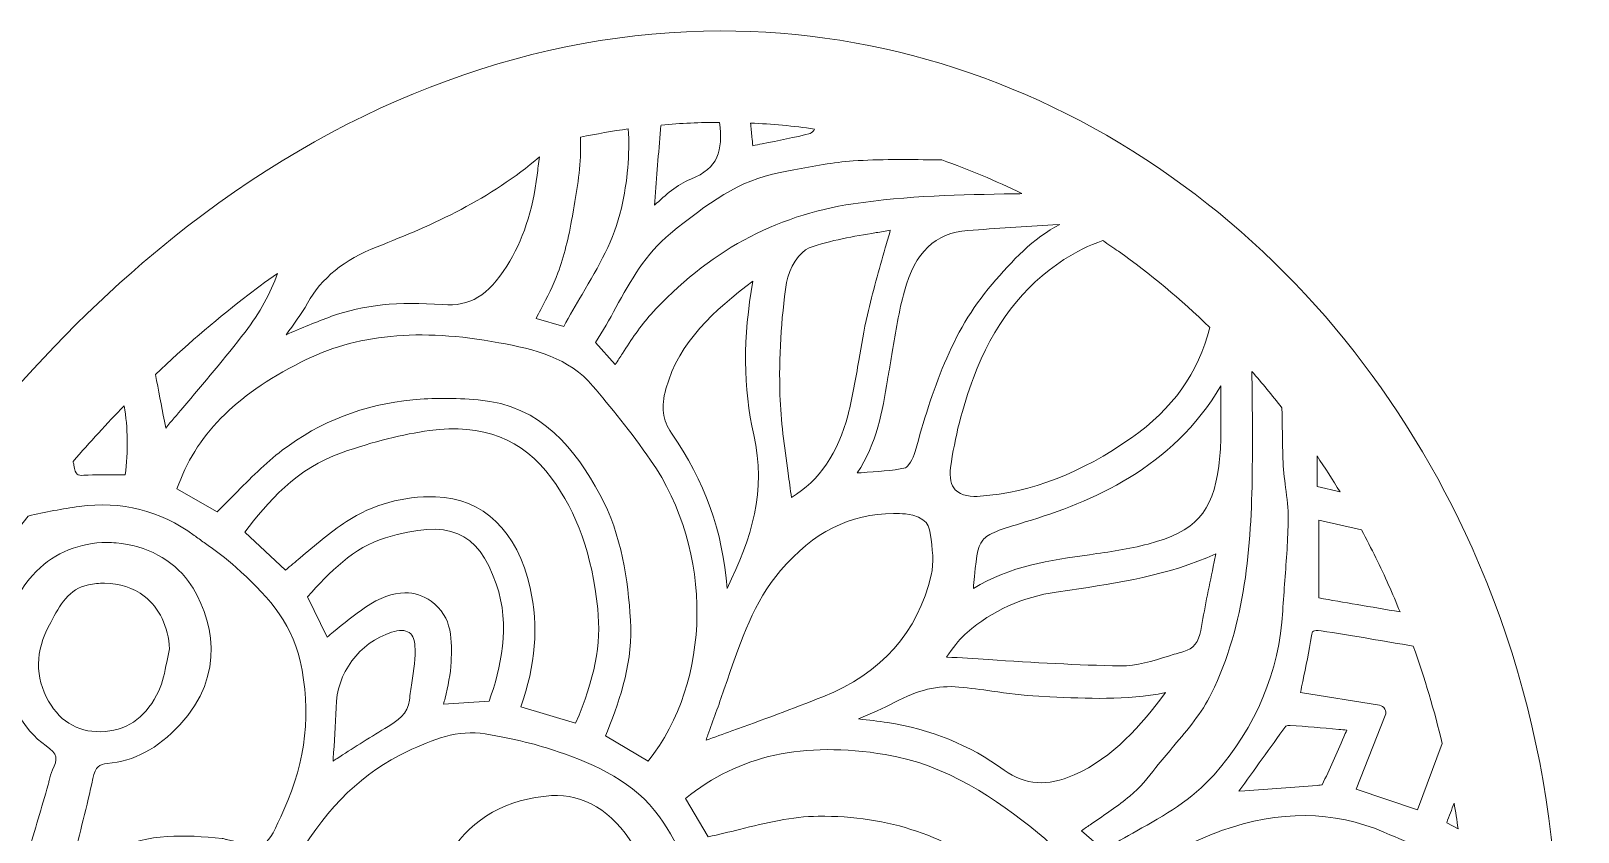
# Model space of a CAD drawing. Extents: x 49 to 10099, y -910 to -90.
# Drawn here: x 5122.7 to 5529.2, y -300.2 to -89.8 of the extents above; entities that cross this region are included whole.
import ezdxf

# ---------------------------------------------------------------- set-up
doc = ezdxf.new("R2010")
doc.units = 0
doc.header["$MEASUREMENT"] = 0
doc.layers.add('Layer 1', color=7, linetype='Continuous')

msp = doc.modelspace()

# ---------------------------------------------------------------- linework, layer by layer
at = {"layer": 'Layer 1', "lineweight": 0}
for points, knots in [([(5501.3, -225.51), (5483.53, -185.76), (5456.2, -152.06), (5422.26, -128.07), (5386.85, -103.04), (5345.94, -89.8), (5303.95, -89.8), (5255.6, -89.8), (5207.15, -107.53), (5163.84, -141.08), (5131.71, -165.95), (5102.18, -199.51), (5076, -240.85), (5049.84, -199.52), (5020.3, -165.97), (4988.17, -141.09), (4944.85, -107.54), (4896.39, -89.81), (4848.04, -89.8), (4806.06, -89.8), (4765.15, -103.03), (4729.74, -128.06), (4695.81, -152.05), (4668.47, -185.74), (4650.69, -225.49), (4647.23, -233.24), (4644.09, -241.32), (4641.38, -249.51), (4641.24, -249.81), (4641.14, -250.13), (4641.07, -250.46), (4627.51, -291.9), (4624.53, -337.37), (4632.44, -381.98), (4643.06, -441.87), (4672.02, -498.59), (4718.51, -550.55), (4872.39, -722.55), (5049.6, -886.55), (5051.38, -888.19), (5051.38, -888.19), (5074.65, -909.67), (5074.65, -909.67), (5075.03, -910.02), (5075.52, -910.2), (5076.01, -910.2), (5076.49, -910.2), (5076.98, -910.02), (5077.36, -909.67), (5077.36, -909.67), (5100.63, -888.18), (5100.63, -888.18), (5102.4, -886.55), (5279.47, -722.71), (5433.5, -550.55), (5479.98, -498.6), (5508.93, -441.89), (5519.55, -382), (5529.16, -327.81), (5522.85, -273.7), (5501.3, -225.51)], [0, 0, 0, 0, 1, 1, 1, 2, 2, 2, 3, 3, 3, 4, 4, 4, 5, 5, 5, 6, 6, 6, 7, 7, 7, 8, 8, 8, 9, 9, 9, 10, 10, 10, 11, 11, 11, 12, 12, 12, 13, 13, 13, 14, 14, 14, 15, 15, 15, 16, 16, 16, 17, 17, 17, 18, 18, 18, 19, 19, 19, 20, 20, 20, 20]), ([(5296.03, -128.72), (5292.37, -130.18), (5289.4, -132.91), (5286.53, -135.55), (5286.53, -135.55), (5286.6, -134.55), (5286.6, -134.55), (5287.09, -128.05), (5287.56, -121.92), (5288.09, -115.65), (5288.13, -115.17), (5288.2, -114.79), (5288.26, -114.52), (5293.4, -114.05), (5298.56, -113.81), (5303.61, -113.8), (5304.5, -121.33), (5303.32, -125.8), (5296.03, -128.72)], [0, 0, 0, 0, 1, 1, 1, 2, 2, 2, 3, 3, 3, 4, 4, 4, 5, 5, 5, 6, 6, 6, 6]), ([(5267.03, -117.71), (5271.22, -116.83), (5275.44, -116.09), (5279.63, -115.51), (5280.04, -122.24), (5279.43, -129.24), (5277.81, -136.34), (5275.91, -144.68), (5271.82, -151.62), (5267.49, -158.97), (5265.87, -161.72), (5264.2, -164.55), (5262.66, -167.45), (5262.66, -167.45), (5255.4, -165.28), (5255.4, -165.28), (5255.8, -164.49), (5256.21, -163.72), (5256.6, -162.96), (5258.31, -159.7), (5259.92, -156.61), (5261.13, -153.31), (5262.7, -149.04), (5263.94, -144.2), (5264.92, -138.48), (5264.92, -138.48), (5265.22, -136.74), (5265.22, -136.74), (5266.2, -131.14), (5267.21, -125.36), (5267.1, -119.59), (5267.08, -118.99), (5267.06, -118.37), (5267.03, -117.71)], [0, 0, 0, 0, 1, 1, 1, 2, 2, 2, 3, 3, 3, 4, 4, 4, 5, 5, 5, 6, 6, 6, 7, 7, 7, 8, 8, 8, 9, 9, 9, 10, 10, 10, 11, 11, 11, 11]), ([(5327.45, -116.73), (5323.32, -117.78), (5319.2, -118.59), (5314.83, -119.44), (5314, -119.61), (5313.17, -119.77), (5312.34, -119.93), (5312.27, -119.19), (5312.19, -118.44), (5312.12, -117.7), (5312, -116.48), (5311.87, -115.23), (5311.73, -113.98), (5317.36, -114.24), (5323.01, -114.76), (5328.58, -115.55), (5328.31, -116), (5327.73, -116.61), (5327.45, -116.73)], [0, 0, 0, 0, 1, 1, 1, 2, 2, 2, 3, 3, 3, 4, 4, 4, 5, 5, 5, 6, 6, 6, 6]), ([(5213.67, -146.47), (5228.32, -140.73), (5243.49, -133.89), (5256.28, -122.9), (5256.07, -124.48), (5255.86, -126.06), (5255.67, -127.63), (5254.52, -137.04), (5251.91, -144.86), (5247.7, -151.56), (5242.84, -159.3), (5237.96, -162.22), (5230.87, -161.67), (5219.23, -160.77), (5209.95, -161.74), (5201.67, -164.74), (5197.64, -166.19), (5193.76, -167.84), (5189.69, -169.58), (5191.75, -166.87), (5193.68, -164.23), (5195.31, -161.33), (5199.07, -154.63), (5204.91, -149.91), (5213.67, -146.47)], [0, 0, 0, 0, 1, 1, 1, 2, 2, 2, 3, 3, 3, 4, 4, 4, 5, 5, 5, 6, 6, 6, 7, 7, 7, 8, 8, 8, 8]), ([(5380.98, -132.56), (5367.15, -132.81), (5352.85, -133.05), (5338.7, -135.19), (5317.9, -138.33), (5300.52, -147.83), (5285.58, -164.23), (5282.73, -167.36), (5280.48, -170.83), (5278.09, -174.5), (5277.48, -175.44), (5276.85, -176.41), (5276.21, -177.37), (5276.21, -177.37), (5271.01, -171.62), (5271.01, -171.62), (5272.95, -168.66), (5274.68, -165.5), (5276.37, -162.44), (5280.2, -155.47), (5284.17, -148.26), (5290.69, -142.99), (5300.42, -135.13), (5308.72, -128.96), (5319.49, -126.97), (5320.69, -126.75), (5321.89, -126.52), (5323.09, -126.29), (5328.21, -125.31), (5333.5, -124.3), (5338.68, -123.94), (5345.62, -123.45), (5352.76, -123.55), (5359.66, -123.64), (5359.66, -123.64), (5362, -123.67), (5362, -123.67), (5369.13, -126.16), (5376.19, -129.13), (5383.05, -132.53), (5382.36, -132.54), (5381.67, -132.55), (5380.98, -132.56)], [0, 0, 0, 0, 1, 1, 1, 2, 2, 2, 3, 3, 3, 4, 4, 4, 5, 5, 5, 6, 6, 6, 7, 7, 7, 8, 8, 8, 9, 9, 9, 10, 10, 10, 11, 11, 11, 12, 12, 12, 13, 13, 13, 14, 14, 14, 14]), ([(5347.15, -146.77), (5345.51, -152.5), (5343.81, -158.44), (5342.46, -164.35), (5341.54, -168.34), (5340.85, -172.42), (5340.17, -176.36), (5339.38, -181.06), (5338.55, -185.92), (5337.36, -190.55), (5334.75, -200.67), (5329.87, -207.82), (5322.49, -212.32), (5322.2, -210.16), (5321.9, -208.01), (5321.61, -205.91), (5320.62, -198.86), (5319.69, -192.2), (5319.47, -185.42), (5319.16, -175.55), (5319.74, -165.6), (5321.2, -155.83), (5321.75, -152.22), (5324.74, -147.64), (5327.14, -146.78), (5332.77, -144.74), (5338.84, -143.73), (5344.72, -142.77), (5346, -142.56), (5347.25, -142.35), (5348.47, -142.14), (5348.03, -143.69), (5347.59, -145.23), (5347.15, -146.77)], [0, 0, 0, 0, 1, 1, 1, 2, 2, 2, 3, 3, 3, 4, 4, 4, 5, 5, 5, 6, 6, 6, 7, 7, 7, 8, 8, 8, 9, 9, 9, 10, 10, 10, 11, 11, 11, 11]), ([(5375.2, -156.32), (5364.34, -169), (5359.44, -184.34), (5354.99, -200.26), (5354.42, -202.32), (5353.04, -204.31), (5352.46, -204.52), (5348.83, -205.3), (5345.11, -205.53), (5340.81, -205.8), (5340.46, -205.82), (5340.12, -205.85), (5339.77, -205.87), (5344.95, -198.11), (5346.36, -189.65), (5347.73, -181.43), (5347.89, -180.49), (5348.04, -179.54), (5348.21, -178.6), (5348.46, -177.13), (5348.71, -175.66), (5348.95, -174.18), (5349.83, -168.86), (5350.74, -163.36), (5352.16, -158.14), (5354.95, -147.89), (5360.24, -142.83), (5368.81, -142.2), (5376.26, -141.65), (5383.85, -141.18), (5391.19, -140.72), (5391.19, -140.72), (5393.01, -140.6), (5393.01, -140.6), (5385.95, -144.25), (5380.52, -150.11), (5375.2, -156.32)], [0, 0, 0, 0, 1, 1, 1, 2, 2, 2, 3, 3, 3, 4, 4, 4, 5, 5, 5, 6, 6, 6, 7, 7, 7, 8, 8, 8, 9, 9, 9, 10, 10, 10, 11, 11, 11, 12, 12, 12, 12]), ([(5411.82, -196.66), (5398.55, -205.94), (5385.54, -210.95), (5372.08, -211.98), (5369.95, -212.14), (5367.08, -211.98), (5365.52, -210.32), (5364.36, -209.09), (5363.96, -207.1), (5364.32, -204.4), (5365.37, -196.61), (5367.38, -188.69), (5370.29, -180.86), (5375.35, -167.2), (5383.36, -156.77), (5394.07, -149.85), (5397.25, -147.79), (5400.69, -146.11), (5404.29, -144.85), (5405.77, -145.83), (5407.12, -146.76), (5408.41, -147.67), (5416.73, -153.56), (5424.79, -160.27), (5432.38, -167.64), (5429.37, -179.6), (5422.64, -189.1), (5411.82, -196.66)], [0, 0, 0, 0, 1, 1, 1, 2, 2, 2, 3, 3, 3, 4, 4, 4, 5, 5, 5, 6, 6, 6, 7, 7, 7, 8, 8, 8, 9, 9, 9, 9]), ([(5178.53, -160.05), (5178.53, -160.05), (5178.53, -160.05), (5178.53, -160.05), (5181.42, -157.81), (5184.41, -155.6), (5187.45, -153.46), (5185.67, -158.68), (5182.83, -163.85), (5178.94, -168.87), (5173.68, -175.69), (5168.04, -182.33), (5162.59, -188.75), (5161.08, -190.54), (5159.57, -192.31), (5158.08, -194.08), (5157.96, -193.47), (5157.85, -192.85), (5157.73, -192.23), (5156.96, -188.24), (5156.17, -184.12), (5155.42, -180.02), (5162.94, -172.82), (5170.71, -166.11), (5178.53, -160.05)], [0, 0, 0, 0, 1, 1, 1, 2, 2, 2, 3, 3, 3, 4, 4, 4, 5, 5, 5, 6, 6, 6, 7, 7, 7, 8, 8, 8, 8]), ([(5312.59, -195.85), (5315.96, -210.69), (5312.02, -222.88), (5305.59, -236.19), (5304.49, -221.36), (5299.67, -207.95), (5290.97, -195.39), (5288.6, -191.97), (5288.17, -188.61), (5289.51, -183.79), (5293.01, -171.17), (5302.21, -163.3), (5312.38, -155.47), (5309.72, -170.29), (5309.79, -183.55), (5312.59, -195.85)], [0, 0, 0, 0, 1, 1, 1, 2, 2, 2, 3, 3, 3, 4, 4, 4, 5, 5, 5, 5]), ([(5193.62, -176.77), (5208.1, -169.41), (5224.63, -167.78), (5245.64, -171.67), (5255.04, -173.4), (5264.01, -175.58), (5270.31, -183.05), (5274.71, -188.26), (5280.42, -195.18), (5285.49, -202.49), (5302.03, -226.29), (5301.63, -260.63), (5284.82, -281.52), (5284.82, -281.52), (5273.66, -274.9), (5273.66, -274.9), (5273.66, -274.9), (5274.14, -273.69), (5274.14, -273.69), (5277.71, -264.76), (5280.9, -255.05), (5280.2, -244.51), (5279.51, -234.18), (5278.01, -222.19), (5272.16, -211.55), (5265.82, -200.02), (5257.07, -188.05), (5240.19, -186.69), (5233.76, -186.17), (5228.15, -186.16), (5223.04, -186.66), (5210.12, -187.91), (5198.57, -192.37), (5188.7, -199.91), (5184.18, -203.37), (5180.27, -207.34), (5176.13, -211.55), (5174.66, -213.03), (5173.16, -214.56), (5171.62, -216.06), (5171.62, -216.06), (5161.04, -210.07), (5161.04, -210.07), (5165.92, -196.03), (5176.04, -185.71), (5193.62, -176.77)], [0, 0, 0, 0, 1, 1, 1, 2, 2, 2, 3, 3, 3, 4, 4, 4, 5, 5, 5, 6, 6, 6, 7, 7, 7, 8, 8, 8, 9, 9, 9, 10, 10, 10, 11, 11, 11, 12, 12, 12, 13, 13, 13, 14, 14, 14, 15, 15, 15, 15]), ([(5443.46, -179.22), (5446.11, -182.24), (5448.76, -185.43), (5451.36, -188.75), (5451.44, -193.2), (5451.52, -197.65), (5451.62, -202.11), (5451.67, -204.68), (5452.01, -207.24), (5452.33, -209.72), (5452.69, -212.54), (5453.04, -215.21), (5453.01, -217.88), (5452.94, -223.26), (5452.53, -228.77), (5452.13, -234.09), (5451.93, -236.75), (5451.73, -239.42), (5451.57, -242.08), (5450.6, -258.24), (5444.69, -272.31), (5433.52, -285.11), (5427.79, -291.67), (5420.39, -295.83), (5413.24, -299.86), (5410.36, -301.48), (5407.39, -303.15), (5404.59, -304.95), (5404.59, -304.95), (5398.7, -299.81), (5398.7, -299.81), (5399.58, -299.2), (5400.45, -298.61), (5401.31, -298.03), (5404.87, -295.6), (5408.23, -293.3), (5411.41, -290.72), (5414.06, -288.57), (5416.19, -285.86), (5418.24, -283.25), (5418.24, -283.25), (5418.87, -282.45), (5418.87, -282.45), (5420.19, -280.78), (5421.61, -279.11), (5423, -277.49), (5426.6, -273.26), (5430.34, -268.89), (5432.8, -263.86), (5441.83, -245.46), (5443.3, -225.07), (5443.56, -205.78), (5443.68, -196.7), (5443.59, -187.74), (5443.46, -179.22)], [0, 0, 0, 0, 1, 1, 1, 2, 2, 2, 3, 3, 3, 4, 4, 4, 5, 5, 5, 6, 6, 6, 7, 7, 7, 8, 8, 8, 9, 9, 9, 10, 10, 10, 11, 11, 11, 12, 12, 12, 13, 13, 13, 14, 14, 14, 15, 15, 15, 16, 16, 16, 17, 17, 17, 18, 18, 18, 18]), ([(5435.29, -196.94), (5435.27, -199.25), (5435.09, -201.64), (5434.78, -204.06), (5433.16, -216.28), (5428.65, -221.26), (5416.19, -224.55), (5411.2, -225.87), (5405.89, -226.62), (5400.76, -227.34), (5390.52, -228.79), (5379.98, -230.28), (5370.28, -236.21), (5370.3, -235.99), (5370.32, -235.78), (5370.34, -235.56), (5370.34, -235.56), (5370.35, -235.39), (5370.35, -235.39), (5370.96, -228.72), (5371.26, -225.36), (5372.76, -223.52), (5374.22, -221.71), (5377.23, -220.75), (5383.92, -218.75), (5401.39, -213.51), (5422.46, -204.72), (5435.32, -182.98), (5435.33, -187.77), (5435.33, -192.34), (5435.29, -196.94)], [0, 0, 0, 0, 1, 1, 1, 2, 2, 2, 3, 3, 3, 4, 4, 4, 5, 5, 5, 6, 6, 6, 7, 7, 7, 8, 8, 8, 9, 9, 9, 10, 10, 10, 10]), ([(5147.46, -206.4), (5146.82, -206.4), (5146.18, -206.38), (5145.54, -206.37), (5142.61, -206.33), (5139.58, -206.28), (5136.56, -206.49), (5134.81, -206.62), (5134.45, -206.43), (5133.95, -203.84), (5133.89, -203.51), (5133.83, -203.18), (5133.76, -202.85), (5138.15, -197.78), (5142.65, -192.88), (5147.18, -188.22), (5148.16, -194.09), (5148.25, -200.19), (5147.46, -206.4)], [0, 0, 0, 0, 1, 1, 1, 2, 2, 2, 3, 3, 3, 4, 4, 4, 5, 5, 5, 6, 6, 6, 6]), ([(5204.29, -200.56), (5212.79, -197.6), (5220.35, -195.7), (5227.4, -194.75), (5241.37, -192.87), (5251.85, -196.95), (5259.45, -207.21), (5266.22, -216.34), (5270.07, -227.26), (5271.58, -241.56), (5272.56, -250.91), (5270.82, -259.98), (5265.77, -271.59), (5265.77, -271.59), (5251.41, -267.26), (5251.41, -267.26), (5255.29, -256.36), (5256.08, -246.13), (5253.83, -236.05), (5253.83, -236.05), (5253.83, -236.05), (5253.83, -236.05), (5250.51, -221.17), (5241.46, -212.45), (5229.01, -212.13), (5220.42, -211.91), (5212.52, -214.1), (5205.57, -218.65), (5201.24, -221.48), (5197.25, -224.88), (5193.38, -228.16), (5192.14, -229.22), (5190.87, -230.3), (5189.58, -231.36), (5189.58, -231.36), (5178.9, -221.44), (5178.9, -221.44), (5184.64, -213.62), (5192.64, -204.61), (5204.29, -200.56)], [0, 0, 0, 0, 1, 1, 1, 2, 2, 2, 3, 3, 3, 4, 4, 4, 5, 5, 5, 6, 6, 6, 7, 7, 7, 8, 8, 8, 9, 9, 9, 10, 10, 10, 11, 11, 11, 12, 12, 12, 13, 13, 13, 13]), ([(5460.58, -209.45), (5460.58, -209.45), (5460.58, -201.4), (5460.58, -201.4), (5462.67, -204.5), (5464.69, -207.66), (5466.62, -210.87), (5466.62, -210.87), (5460.58, -209.45), (5460.58, -209.45)], [0, 0, 0, 0, 1, 1, 1, 2, 2, 2, 3, 3, 3, 3]), ([(5165.55, -222.26), (5166.42, -222.89), (5167.3, -223.52), (5168.18, -224.16), (5171.04, -226.2), (5173.99, -228.32), (5176.58, -230.67), (5183.8, -237.23), (5191.05, -244.52), (5193.42, -255.2), (5196.38, -268.56), (5194.98, -281.35), (5189.14, -294.31), (5186.82, -299.46), (5185.54, -302.31), (5183.98, -303.11), (5182.44, -303.91), (5179.44, -303.28), (5174.02, -302.15), (5173.97, -302.14), (5173.92, -302.12), (5173.88, -302.1), (5173.65, -302.02), (5173.31, -301.9), (5172.88, -301.85), (5163.1, -300.89), (5153.57, -300.41), (5144.59, -304.95), (5140.92, -306.81), (5137.42, -308.95), (5133.72, -311.22), (5133.34, -311.45), (5132.95, -311.69), (5132.56, -311.93), (5132.92, -310.57), (5133.27, -309.21), (5133.62, -307.86), (5135.56, -300.41), (5137.38, -293.38), (5138.96, -286.14), (5139.67, -282.93), (5140.64, -282.34), (5142.71, -282.17), (5149.79, -281.56), (5155.86, -278.33), (5161.81, -272), (5174.04, -259), (5170.66, -243.59), (5164.06, -234.34), (5160.01, -228.68), (5152.93, -224.91), (5145.1, -224.24), (5144.28, -224.17), (5143.46, -224.14), (5142.65, -224.14), (5135.57, -224.14), (5129.06, -226.77), (5124.12, -231.69), (5117.79, -237.97), (5114.65, -247.07), (5115.5, -256.65), (5116.27, -265.43), (5120.45, -273.24), (5126.67, -277.54), (5129.73, -279.66), (5129.78, -281.03), (5128.36, -283.83), (5127.89, -284.77), (5127.67, -285.76), (5127.48, -286.63), (5127.4, -287.01), (5127.32, -287.4), (5127.21, -287.77), (5125.46, -293.71), (5123.71, -299.64), (5121.95, -305.63), (5121.95, -305.63), (5121.06, -308.65), (5121.06, -308.65), (5120.88, -308.31), (5120.71, -307.98), (5120.54, -307.65), (5118.54, -303.79), (5116.66, -300.15), (5114.23, -296.77), (5106.39, -285.89), (5094.75, -281.12), (5082.44, -276.91), (5094.77, -254.98), (5108.05, -234.9), (5121.94, -217.19), (5126.43, -216.14), (5130.95, -215.29), (5135.37, -214.69), (5146.46, -213.17), (5156.62, -215.72), (5165.55, -222.26)], [0, 0, 0, 0, 1, 1, 1, 2, 2, 2, 3, 3, 3, 4, 4, 4, 5, 5, 5, 6, 6, 6, 7, 7, 7, 8, 8, 8, 9, 9, 9, 10, 10, 10, 11, 11, 11, 12, 12, 12, 13, 13, 13, 14, 14, 14, 15, 15, 15, 16, 16, 16, 17, 17, 17, 18, 18, 18, 19, 19, 19, 20, 20, 20, 21, 21, 21, 22, 22, 22, 23, 23, 23, 24, 24, 24, 25, 25, 25, 26, 26, 26, 27, 27, 27, 28, 28, 28, 29, 29, 29, 30, 30, 30, 31, 31, 31, 32, 32, 32, 32]), ([(5215.87, -222.87), (5232.47, -217.88), (5240.07, -221.06), (5244.93, -235.02), (5248.78, -246.1), (5246.09, -257.17), (5243.07, -265.82), (5243.07, -265.82), (5231.1, -266.62), (5231.1, -266.62), (5231.22, -266.09), (5231.35, -265.56), (5231.47, -265.04), (5232.19, -261.93), (5232.94, -258.71), (5233.08, -255.46), (5233.3, -250.42), (5233.59, -243.53), (5227.82, -239.54), (5225.69, -238.07), (5223.39, -237.34), (5220.95, -237.34), (5217.75, -237.34), (5214.29, -238.6), (5210.6, -241.12), (5207.64, -243.14), (5204.85, -245.43), (5202.15, -247.63), (5201.61, -248.08), (5201.06, -248.52), (5200.52, -248.96), (5200.52, -248.96), (5195.34, -238.39), (5195.34, -238.39), (5201.2, -231.96), (5207.31, -225.44), (5215.87, -222.87)], [0, 0, 0, 0, 1, 1, 1, 2, 2, 2, 3, 3, 3, 4, 4, 4, 5, 5, 5, 6, 6, 6, 7, 7, 7, 8, 8, 8, 9, 9, 9, 10, 10, 10, 11, 11, 11, 12, 12, 12, 12]), ([(5359.22, -232.68), (5355.72, -247.71), (5346.15, -258.46), (5330.77, -264.64), (5322.89, -267.81), (5314.73, -270.76), (5306.83, -273.62), (5304.57, -274.43), (5302.31, -275.25), (5300.04, -276.07), (5300.21, -275.6), (5300.38, -275.13), (5300.55, -274.66), (5301.95, -270.8), (5303.39, -266.8), (5304.75, -262.86), (5304.75, -262.86), (5305.66, -260.2), (5305.66, -260.2), (5309.24, -249.7), (5312.63, -239.79), (5319.65, -231.49), (5328.16, -221.44), (5337.88, -216.53), (5349.31, -216.53), (5350.33, -216.53), (5351.38, -216.57), (5352.43, -216.65), (5358.31, -217.09), (5358.81, -220.59), (5358.97, -221.73), (5359.55, -225.82), (5359.97, -229.47), (5359.22, -232.68), (5359.22, -232.68), (5359.22, -232.68), (5359.22, -232.68)], [0, 0, 0, 0, 1, 1, 1, 2, 2, 2, 3, 3, 3, 4, 4, 4, 5, 5, 5, 6, 6, 6, 7, 7, 7, 8, 8, 8, 9, 9, 9, 10, 10, 10, 11, 11, 11, 12, 12, 12, 12]), ([(5461.02, -238.71), (5461.02, -238.71), (5461.02, -218.23), (5461.02, -218.23), (5461.02, -218.23), (5472.27, -220.82), (5472.27, -220.82), (5474.89, -225.73), (5477.29, -230.6), (5479.4, -235.31), (5480.41, -237.57), (5481.41, -239.93), (5482.4, -242.36), (5478.6, -241.7), (5474.83, -241.06), (5471.1, -240.43), (5467.7, -239.85), (5464.34, -239.28), (5461.02, -238.71)], [0, 0, 0, 0, 1, 1, 1, 2, 2, 2, 3, 3, 3, 4, 4, 4, 5, 5, 5, 6, 6, 6, 6]), ([(5433.32, -230.46), (5432.12, -236.24), (5430.98, -241.69), (5430.04, -247.24), (5429.52, -250.29), (5428.11, -252.04), (5425.59, -252.75), (5424.24, -253.12), (5422.89, -253.54), (5421.53, -253.96), (5417.36, -255.26), (5413.08, -256.58), (5409.01, -256.54), (5397.62, -256.36), (5386.27, -255.65), (5374.26, -254.89), (5370.64, -254.66), (5366.96, -254.43), (5363.22, -254.21), (5363.44, -253.92), (5363.66, -253.63), (5363.86, -253.35), (5365.52, -251.1), (5366.95, -249.17), (5368.62, -247.74), (5375.3, -242.03), (5383.2, -238.47), (5392.08, -237.14), (5392.08, -237.14), (5395.64, -236.62), (5395.64, -236.62), (5408.31, -234.75), (5421.38, -232.84), (5434.03, -227.1), (5433.79, -228.23), (5433.56, -229.35), (5433.32, -230.46)], [0, 0, 0, 0, 1, 1, 1, 2, 2, 2, 3, 3, 3, 4, 4, 4, 5, 5, 5, 6, 6, 6, 7, 7, 7, 8, 8, 8, 9, 9, 9, 10, 10, 10, 11, 11, 11, 12, 12, 12, 12]), ([(5127.31, -265.82), (5123.71, -259.54), (5123.79, -252.6), (5127.52, -245.74), (5127.52, -245.74), (5127.86, -245.11), (5127.86, -245.11), (5130.32, -240.56), (5132.65, -236.26), (5137.76, -235.26), (5139.21, -234.98), (5140.62, -234.83), (5142, -234.83), (5145.96, -234.83), (5149.58, -236), (5152.46, -238.24), (5156.39, -241.31), (5158.75, -246.21), (5159.11, -252.06), (5158.83, -253.22), (5158.59, -254.4), (5158.36, -255.53), (5157.81, -258.23), (5157.29, -260.78), (5156.26, -263.05), (5153.27, -269.6), (5148.54, -273.2), (5142.19, -273.75), (5135.75, -274.3), (5130.59, -271.56), (5127.31, -265.82)], [0, 0, 0, 0, 1, 1, 1, 2, 2, 2, 3, 3, 3, 4, 4, 4, 5, 5, 5, 6, 6, 6, 7, 7, 7, 8, 8, 8, 9, 9, 9, 10, 10, 10, 10]), ([(5202.09, -280.86), (5202.39, -276.78), (5202.73, -272.16), (5202.83, -267.51), (5203.01, -258.44), (5208.89, -250.47), (5217.45, -247.68), (5219.38, -247.05), (5221.02, -247.09), (5222.06, -247.8), (5223.19, -248.57), (5223.51, -250.08), (5223.58, -251.22), (5223.77, -254.39), (5223.28, -257.61), (5222.75, -261.03), (5222.53, -262.5), (5222.3, -264.01), (5222.13, -265.52), (5221.72, -269.15), (5219.2, -270.89), (5215.69, -272.97), (5211.28, -275.57), (5206.93, -278.39), (5203.09, -280.88), (5202.73, -281.11), (5202.38, -281.34), (5202.04, -281.56), (5202.05, -281.33), (5202.07, -281.1), (5202.09, -280.86)], [0, 0, 0, 0, 1, 1, 1, 2, 2, 2, 3, 3, 3, 4, 4, 4, 5, 5, 5, 6, 6, 6, 7, 7, 7, 8, 8, 8, 9, 9, 9, 10, 10, 10, 10]), ([(5486.97, -294.32), (5486.97, -294.32), (5470.88, -288.95), (5470.88, -288.95), (5470.88, -288.95), (5478.5, -269.59), (5478.5, -269.59), (5478.72, -269.02), (5478.68, -268.39), (5478.38, -267.86), (5478.08, -267.34), (5477.56, -266.98), (5476.96, -266.88), (5476.96, -266.88), (5456.25, -263.49), (5456.25, -263.49), (5456.44, -262.55), (5456.63, -261.6), (5456.83, -260.65), (5457.64, -256.74), (5458.47, -252.7), (5459.12, -248.65), (5459.32, -247.42), (5459.38, -247.05), (5461.66, -247.37), (5465.55, -247.93), (5469.76, -248.59), (5474.53, -249.41), (5478.29, -250.06), (5482.05, -250.71), (5485.86, -251.37), (5488.87, -259.73), (5491.43, -268.33), (5493.46, -276.94), (5493.46, -276.94), (5486.97, -294.32), (5486.97, -294.32)], [0, 0, 0, 0, 1, 1, 1, 2, 2, 2, 3, 3, 3, 4, 4, 4, 5, 5, 5, 6, 6, 6, 7, 7, 7, 8, 8, 8, 9, 9, 9, 10, 10, 10, 11, 11, 11, 12, 12, 12, 12]), ([(5396.75, -285.17), (5389.74, -288.28), (5383.9, -287.87), (5378.38, -283.88), (5369.27, -277.3), (5358.97, -273.1), (5347.77, -271.42), (5345.28, -271.04), (5342.75, -270.76), (5340.13, -270.48), (5343.44, -269.08), (5346.59, -267.71), (5349.61, -266.1), (5355.66, -262.86), (5361.03, -261.59), (5366.51, -262.09), (5369.39, -262.35), (5372.33, -262.76), (5375.18, -263.16), (5379.19, -263.72), (5383.34, -264.3), (5387.49, -264.49), (5387.49, -264.49), (5390.38, -264.63), (5390.38, -264.63), (5400.15, -265.12), (5410.19, -265.62), (5420.79, -263.57), (5414.27, -272.23), (5407.12, -280.57), (5396.75, -285.17)], [0, 0, 0, 0, 1, 1, 1, 2, 2, 2, 3, 3, 3, 4, 4, 4, 5, 5, 5, 6, 6, 6, 7, 7, 7, 8, 8, 8, 9, 9, 9, 10, 10, 10, 10]), ([(5452.41, -272.38), (5452.62, -272.27), (5453.17, -272.14), (5453.56, -272.16), (5457.66, -272.44), (5461.86, -272.81), (5466.3, -273.21), (5466.99, -273.27), (5467.7, -273.34), (5468.41, -273.4), (5468.15, -274), (5467.88, -274.59), (5467.63, -275.18), (5465.7, -279.56), (5463.87, -283.71), (5461.96, -287.73), (5461.72, -287.8), (5461.27, -287.9), (5460.59, -287.95), (5454.29, -288.45), (5448.12, -288.9), (5441.58, -289.37), (5441.58, -289.37), (5440.07, -289.48), (5440.07, -289.48), (5444.08, -283.85), (5448.23, -278.03), (5452.41, -272.38)], [0, 0, 0, 0, 1, 1, 1, 2, 2, 2, 3, 3, 3, 4, 4, 4, 5, 5, 5, 6, 6, 6, 7, 7, 7, 8, 8, 8, 9, 9, 9, 9]), ([(5221.51, -279.03), (5228.22, -275.89), (5234.84, -273.18), (5242.02, -274.41), (5249.78, -275.74), (5255.88, -277.22), (5261.24, -279.08), (5271.18, -282.54), (5281.27, -287), (5287.79, -296.17), (5293.21, -303.8), (5297.17, -313.01), (5300.28, -325.14), (5301.79, -331.07), (5302.24, -335.83), (5301.64, -339.7), (5299.67, -352.48), (5293.79, -363.44), (5284.15, -372.29), (5281.36, -374.84), (5278.24, -376.97), (5274.94, -379.22), (5273.03, -380.52), (5271.05, -381.87), (5269.17, -383.3), (5267.89, -384.26), (5267.59, -384.39), (5265.65, -382.84), (5259.71, -378.08), (5253.26, -373.12), (5246.29, -369.13), (5242.04, -366.7), (5236.66, -365.9), (5232.45, -365.48), (5230.15, -365.25), (5227.85, -365.18), (5225.51, -365.18), (5223.8, -365.18), (5222.07, -365.22), (5220.29, -365.25), (5219.97, -365.26), (5219.65, -365.27), (5219.33, -365.27), (5219.33, -365.27), (5222.21, -362.23), (5222.21, -362.23), (5227.95, -356.16), (5233.37, -350.42), (5238.91, -344.64), (5239.61, -343.91), (5240.09, -343.54), (5241.89, -344.41), (5255.12, -350.87), (5270.3, -345.33), (5277.86, -336.84), (5285.98, -327.72), (5287.22, -314.03), (5280.88, -303.55), (5275.56, -294.77), (5267.76, -290.05), (5259.48, -290.6), (5247.82, -291.38), (5238.5, -296.58), (5233.23, -305.25), (5227.98, -313.9), (5227.38, -324.89), (5231.64, -334.62), (5231.87, -335.15), (5231.78, -336.47), (5231.6, -336.77), (5225.52, -342.77), (5219.31, -348.64), (5213.3, -354.33), (5212.59, -355), (5211.88, -355.67), (5211.17, -356.34), (5211.06, -354.97), (5210.96, -353.59), (5210.87, -352.24), (5210.44, -346.16), (5210, -339.88), (5208.41, -333.96), (5206.27, -325.98), (5201.32, -318.27), (5193.26, -310.37), (5191.79, -308.94), (5191.75, -308.46), (5192.94, -306.45), (5200.72, -293.35), (5210.06, -284.37), (5221.51, -279.03)], [0, 0, 0, 0, 1, 1, 1, 2, 2, 2, 3, 3, 3, 4, 4, 4, 5, 5, 5, 6, 6, 6, 7, 7, 7, 8, 8, 8, 9, 9, 9, 10, 10, 10, 11, 11, 11, 12, 12, 12, 13, 13, 13, 14, 14, 14, 15, 15, 15, 16, 16, 16, 17, 17, 17, 18, 18, 18, 19, 19, 19, 20, 20, 20, 21, 21, 21, 22, 22, 22, 23, 23, 23, 24, 24, 24, 25, 25, 25, 26, 26, 26, 27, 27, 27, 28, 28, 28, 29, 29, 29, 30, 30, 30, 30]), ([(5366.05, -398.52), (5371.13, -392.99), (5375.93, -387.77), (5379.82, -381.74), (5386.2, -371.85), (5389.75, -360.26), (5390.1, -348.23), (5390.44, -336.24), (5389.14, -322.58), (5376.91, -312.19), (5364.08, -301.3), (5348.12, -295.84), (5329.54, -296.02), (5322.62, -296.08), (5315.92, -297.74), (5308.83, -299.49), (5306.14, -300.16), (5303.38, -300.84), (5300.6, -301.43), (5300.6, -301.43), (5294.61, -291.35), (5294.61, -291.35), (5308.82, -279.97), (5325.57, -276.3), (5347.14, -279.81), (5363.31, -282.44), (5376.43, -291.64), (5387.13, -300.28), (5397.55, -308.69), (5403.13, -318.32), (5404.19, -329.71), (5404.88, -337.06), (5405.65, -345.4), (5406.1, -353.5), (5407.32, -375.73), (5390.55, -406.29), (5366.1, -415.08), (5366.1, -415.08), (5360.32, -404.85), (5360.32, -404.85), (5362.22, -402.68), (5364.16, -400.57), (5366.05, -398.52)], [0, 0, 0, 0, 1, 1, 1, 2, 2, 2, 3, 3, 3, 4, 4, 4, 5, 5, 5, 6, 6, 6, 7, 7, 7, 8, 8, 8, 9, 9, 9, 10, 10, 10, 11, 11, 11, 12, 12, 12, 13, 13, 13, 14, 14, 14, 14]), ([(5494.65, -297.72), (5495.3, -295.99), (5495.95, -294.27), (5496.6, -292.56), (5496.98, -294.81), (5497.32, -297.07), (5497.63, -299.33), (5497.63, -299.33), (5494.65, -297.72), (5494.65, -297.72)], [0, 0, 0, 0, 1, 1, 1, 2, 2, 2, 3, 3, 3, 3]), ([(5486.71, -315.72), (5475.81, -311.28), (5464.98, -309.06), (5454.05, -309.06), (5444.62, -309.06), (5435.11, -310.71), (5425.4, -314), (5421.51, -315.32), (5417.9, -317.1), (5414.07, -318.98), (5413.02, -319.5), (5411.94, -320.03), (5410.85, -320.55), (5410.85, -320.55), (5408.46, -312.74), (5408.46, -312.74), (5410.96, -311.49), (5413.44, -310.2), (5415.86, -308.94), (5422.51, -305.47), (5428.79, -302.19), (5435.51, -299.8), (5450.64, -294.41), (5464.97, -294.54), (5478.12, -300.18), (5478.12, -300.18), (5479.72, -300.87), (5479.72, -300.87), (5486.07, -303.59), (5492.62, -306.39), (5498.83, -309.57), (5499.19, -313.47), (5499.47, -317.45), (5499.65, -321.45), (5495.11, -319.29), (5490.85, -317.41), (5486.71, -315.72)], [0, 0, 0, 0, 1, 1, 1, 2, 2, 2, 3, 3, 3, 4, 4, 4, 5, 5, 5, 6, 6, 6, 7, 7, 7, 8, 8, 8, 9, 9, 9, 10, 10, 10, 11, 11, 11, 12, 12, 12, 12])]:
    msp.add_open_spline(points, degree=3, knots=knots, dxfattribs=at)

doc.saveas('drawing.dxf')
